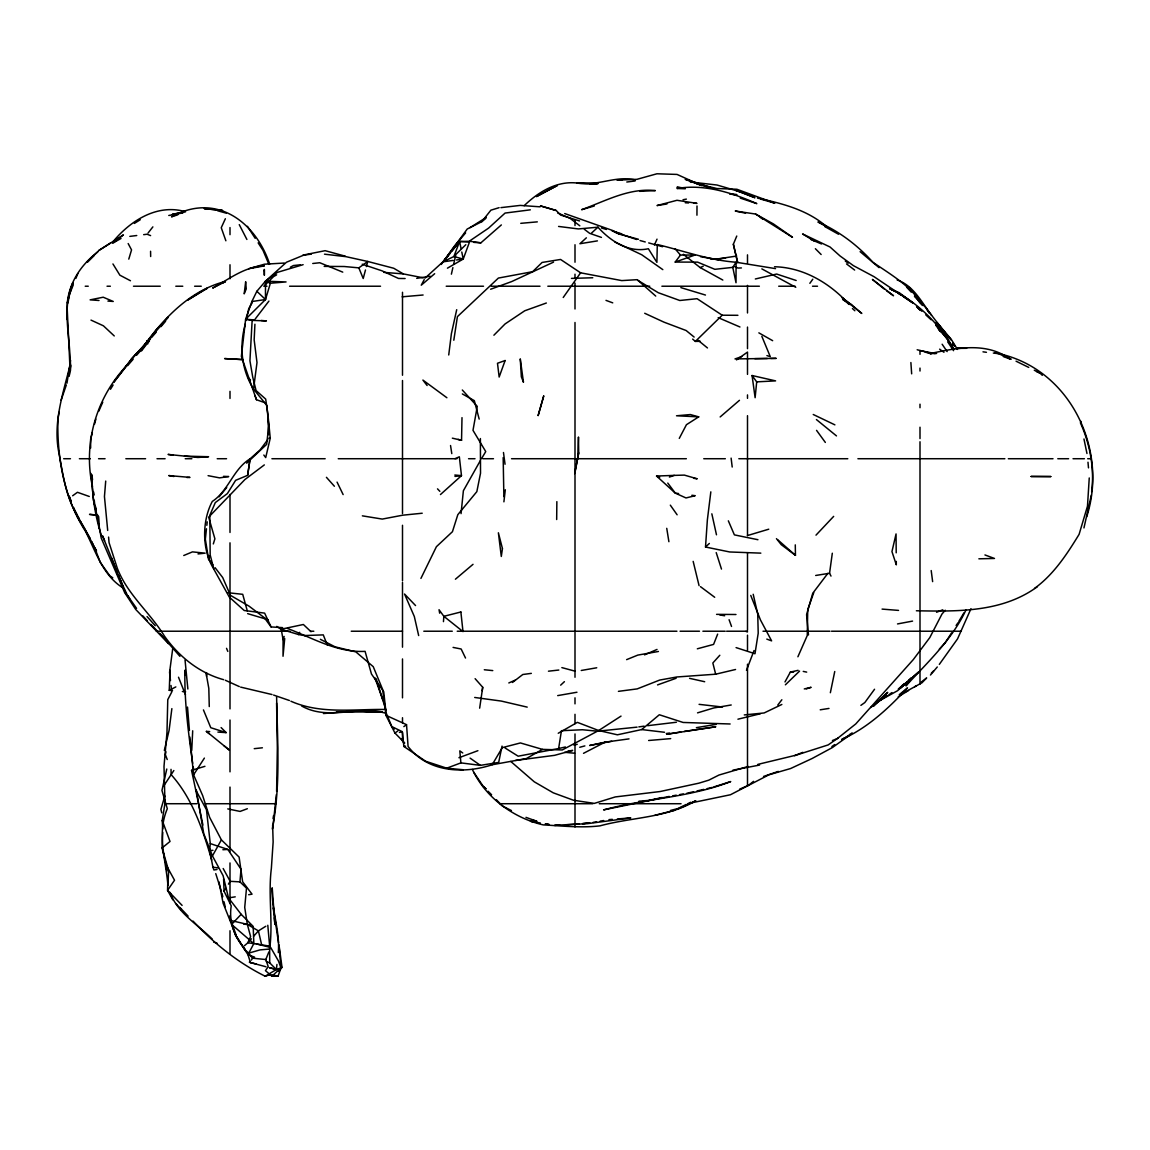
<?xml version="1.0" encoding="UTF-8"?>
<svg xmlns="http://www.w3.org/2000/svg" width="1150" height="1150" viewBox="0 0 1150 1150"><rect width="100%" height="100%" fill="white"/><g stroke="black" fill="none" stroke-linecap="round" stroke-linejoin="round"><path stroke-width="1.5" d="M245.281 949.339C234.586 937.566 228.692 921.811 231.222 905.855L224.077 891.221L223.603 879.003M281.232 629.28L283.087 639.688L283.029 656.262L284.711 638.538M67.103 319.527L67.246 302.896L72.896 282.814C59.714 312.843 73.657 345.072 69.187 376.136L70.739 364.579M162.725 828.949L162.236 820.424L164.968 803.333L164.004 766.36L166.98 732.334L167.771 699.646L171.738 692.041L171.019 685.486M556.672 519.527L556.859 501.644M697.001 206.008L696.943 215.194M206.569 676.372L206.626 672.865M452.353 438.164L461.552 440.292L461.998 417.637M57.931 419.232C56.911 457.815 64.213 498.065 85.287 530.998C95.795 551.181 102.566 575.388 123.151 587.995M167.828 879.836L167.555 890.33L172.816 899.846M577.817 456.838L578.464 437.014L578.723 452.884L574.727 473.498L578.723 452.884M105.714 481.074L104.449 496.527L107.698 530.452M172.529 690.604L169.251 690.316L170.028 670.321M182.103 905.395L167.555 890.33L174.527 880.224L166.189 865.073L162.064 847.981L162.754 832.399M191.748 750.447L192.697 730.782M264.543 402.572L256.45 399.726L241.371 356.385L245.626 319.24L252.138 320.39L249.938 360.812L252.741 377.171L256.076 390.554L265.679 399.079L267.979 414.992L270.25 438.193L265.707 457.585L263.824 455.041M254.926 324.243L254.164 339.868L256.996 362.581L253.532 389.059L266.843 405.433L268.741 425.974L266.656 444.36L246.689 463.148M70.409 370.947L70.768 365.714M760.826 553.136L729.704 551.971L705.511 547.012L707.365 519.944L710.829 491.855M443.454 621.633L443.857 616.314L439.041 609.73L439.659 613.194M276.345 794.636L272.823 827.957M276.618 791.315L277.337 748.018L276.589 703.053M244.361 945.803L247.854 942.799L250.614 936.56L247.336 924.356L244.72 907.393L246.502 888.145L239.947 881.863L241.011 869.184L227.844 849.433L210.278 843.597L206.454 809.715L195.701 789.878L191.547 770.371L204.93 766.317M217.005 869.501L213.914 869.989L212.951 867.229L209.659 850.54L210.278 843.597M479.651 708.17L482.713 687.269L475.108 678.673M1091.336 495.089L1083.947 527.936M1091.666 491.711C1094.57 468.323 1090.027 444.188 1080.396 422.798M756.7 381.857L755.119 397.713L752.071 375.518L775.589 380.88L756.7 381.857L752.071 375.518M461.049 513.633L463.378 490.748L480.326 460.632M206.468 528.784L205.347 539.206L208.567 559.259L212.908 564.88M206.842 525.32L207.216 521.841M276.949 964.462L276.374 969.536L265.19 976.221C237.877 962.694 213.857 943.244 193.042 921.107M278.3 952.588C280.14 931.198 271.587 910.038 272.047 888.418M448.73 354.976L451.389 333.687L456.708 309.695M172.816 647.867L169.567 672.376L170.473 680.57M171.868 708.616L169.093 730.351L164.335 750.418M831.004 576.092L829.553 573.261L832.312 553.222M482.209 690.747L482.713 687.269M282.613 627.627L271.069 626.937L264.629 613.122L244.202 610.492L229.339 597.137L213.857 569.221L210.177 554.918L209.803 515.329L215.309 502.579L227.384 493.566L235.606 480.341L247.624 475.338L250.096 458.821L260.058 449.966L267.806 439.588M453.804 340.228L457.412 316.638L498.381 278.07L532.637 271.688L542.081 262.459L560.567 259.454L580.606 272.809L621.747 280.6L636.769 279.694L658.317 292.732L679.794 300.495L697.072 298.698L722.2 315.215L737.912 315.301M272.291 828.977C280.844 785.45 277.366 740.816 276.618 696.857M504.979 747.931L518.176 756.197L558.627 748.521L561.444 730.71L582.446 729.747L595.844 731.041M66.944 383.238L70.624 360.511M67.174 308.013L70.121 370.889M68.008 302.953L69.374 294.529L73.284 284.855M58.219 417.493L59.081 412.289M273.039 818.613L273.556 815.594M505.31 489.756L503.901 501.831M247.624 475.338L250.096 458.821C233.019 469.257 228.606 490.791 212.304 501.429C201.882 520.706 201.882 550.016 213.641 568.732M70.581 362.954C63.566 392.466 52.656 421.748 58.866 452.741C63.135 475.166 65.924 498.899 79.048 518.219M502.047 746.106L498.669 762.436L480.369 765.354L460.891 762.881L446.746 768.186L425.644 761.242L403.88 746.465L402.313 731.673L391.819 726.613L385.997 712.54L383.726 691.696L371.464 674.015L365.082 651.36C337.209 652.812 312.685 638.006 287.471 628.461M830.357 692.731L834.742 671.514M245.353 323.883C239.128 345.834 241.313 369.538 253.532 389.059M246.114 320.476L248.774 308.574L252.296 302.608M166.779 769.034L161.949 790.438L167.311 808.723C156.572 833.664 165.945 860.042 167.943 885.629L168.633 870.679L162.768 850.267M451.389 274.174L452.884 267.591M453.632 264.299L455.889 254.438L465.808 244.706M165.988 751.798L165.341 754.63L167.239 759.532M67.275 302.824C69.446 281.937 81.391 264.471 97.736 251.936M1086.678 516.867C1108.931 448.04 1068.623 366.031 994.707 352.849M92.374 432.472L90.62 439.142L90.649 448.04M94.559 424.12L95.881 419.118M365.484 269.991L363.213 278.516L358.829 267.864L344.238 266.512L324.185 266.383M366.39 266.584L367.756 261.467L393.76 268.266L403.334 273.901L423.329 277.84M164.838 795.929L160.899 809.356L161.776 812.849M128.786 259.124L131.546 249.895L128.167 243.556M245.626 319.24L265.492 299.532L270.365 283.231L286.062 281.937L265.463 281.204L256.853 291.281L251.879 301.53L245.626 319.24L254.294 319.93M208.567 559.259L209.616 555.852M213.311 543.936L214.892 538.818L208.667 517.155L244.878 479.564L264.327 464.902M1080.598 422.596L1080.986 421.374M283.087 639.688L284.151 636.453M61.108 400.143L66.355 384.934M268.841 951.999L265.779 959.531L268.223 966.561L265.478 970.643L271.903 976.221L278.127 976.005L280.959 967.955L278.458 960.983L270.681 947.485L256.45 943.92M813.74 592.696L807.731 609.586L807.257 635.533L797.899 656.779M447.436 268.166L463.234 259.052L469.761 241.284L480.901 242.822L501.342 224.926M424.982 278.171L442.966 261.812L453.862 256.536L459.598 241.471L469.761 241.284M746.479 670.306L754.026 650.569M717.643 634.124L713.589 644.402L697.331 648.801M75.886 278.401L77.826 273.571M970.974 608.709L957.533 638.897L939.32 664.384M733.355 244.231L737.639 262.502L733.355 244.231L736.762 236.037M98.756 411.24L102.753 402.184M654.422 245.022L657.024 239.143M225.357 218.744L221.246 227.714L225.874 240.781M276.748 626.405L280.974 629.251L298.612 634.57L299.676 632.327M420.929 578.407L436.411 546.696L452.439 531.702L457.829 514.668L476.848 491.625L480.527 473.225L480.384 438.552M679.276 438.38L686.435 424.709L698.711 416.861L690.359 414.561L676.531 415.783L698.711 416.861M965.914 610.061C951.984 639.774 927.662 662.199 905.97 685.874L911.03 678.586M424.235 279.579L421.245 285.2L434.657 273.7M784.99 681.936L790.366 672.089L798.1 670.335M265.995 966.762L250.441 962.579L247.954 954.658L253.834 943.604L253.187 926.411L241.169 914.322L228.505 897.906L223.086 875.624L212.434 855.916L221.389 839.874L209.616 817.319L202.673 795.599L193.574 774.841L189.894 737.078M320.376 639.314L335.067 646.832L355.853 651.892L373.247 666.669L382.605 689.396L385.926 715.314L406.539 724.673L408.077 746.465C427.786 772.297 463.407 774.238 492.171 764.764L502.277 747.644L520.418 742.943L542.484 749.383L562.278 749.958L598.676 730.523L621.029 716.105M251.404 960.092L252.54 958.194L265.779 959.531M958.841 621.359L963.887 612.907M481.476 458.721L485.746 451.576L472.995 430.344L477.264 406.396L462.314 390.008M224.077 891.221L225.831 888.389M228.433 884.149L230.173 881.317L223.186 868.523M110.472 389.275L113.117 385.006M558.584 226.435L578.364 228.936L597.928 227.197C610.779 241.27 628.489 252.971 648.37 248.745L656.894 262.358L657.297 244.519C683.474 250.815 708.989 260.231 736.072 262.229L736.014 282.742L732.78 267.375L736.072 262.229L775.546 268.64M951.553 632.946L945.142 642.893L939.32 649.132M193.574 774.841L204.384 758.094M163.817 785.795L173.837 770.529M956.11 625.471L958.008 622.768M563.227 297.491L580.606 272.809M809.859 283.317L812.791 279.206M874.546 689.253L864.829 702.549L860.89 705.352M141.694 350.721L145.691 345.388M675.208 262.071L680.455 255.07L695.06 255.013L675.208 262.071L697.59 262.128L714.854 269.316L732.78 267.375M827.799 573.419L812.748 593.271L806.596 614.732L808.479 634.973M255.185 319.039L268.913 301.099M777.803 705.008L781.856 699.761M148.091 232.99L152.878 226.881M449.736 253.791L443.167 261.999L467.245 228.994L481.778 221.691L490.906 210.162L499.1 207.676M937.279 666.971L930.465 675.021M451.921 251.059L459.598 241.471L468.467 242.032M219.089 496.843L226.722 487.499M441.241 264.457L454.437 246.071L465.606 232.904M148.508 340.961L139.912 351.037C161.518 320.994 187.881 291.108 225.127 281.491M127.621 365.657L133.184 359.174M136.534 355.293L143.391 347.53M151.685 337.41L156.314 332.034M160.942 326.658L165.571 321.267M945.242 610.233L941.965 614.057L929.804 637.589L913.316 659.568L855.744 723.954L837.315 738.573L832.428 740.528M251.376 938.831L247.854 942.799L253 943.474M253.719 936.172L258.405 930.882L265.822 926.239M719.814 655.256L712.842 662.989L715.674 674.202L735.554 669.487M150.65 338.445L131.258 359.332L113.821 382.188L132.178 358.829L121.9 370.904C94.832 402.543 83.49 445.869 92.46 486.579M278.487 971.161L282.023 967.38L278.976 944.768M145.806 344.971L149.428 341.119M815.997 535.152L833.664 516.379M241.169 914.322L231.596 924.442L235.707 935.784L247.954 954.658L254.639 957.174M931.342 673.152L933.699 670.738M113.735 242.636L117.228 239.071M113.663 242.319L123.409 234.888L98.972 250.384L87.256 262.229L94.286 255.357M493.896 335.211L505.066 323.955L524.745 310.773L546.351 303.011M112.642 242.161C129.878 221.159 156.285 203.852 184.489 211.428M873.583 706.301L887.699 692.343L877.263 701.974L897.575 690.704L919.023 671.672L900.551 687.872L909.535 680.326L902.189 685.443M908.673 680.283L911.188 677.824M692.645 339.092L695.376 341.406L722.2 315.215M785.378 684.811L799.566 671.097M560.668 685.156L564.406 681.663M705.511 547.012L709.363 543.447M586.356 237.82L579.916 243.728L597.411 240.882M591.488 233.105L597.928 227.197M134.377 223.416L140.271 219.722M271.903 976.221L280.959 967.955M440.45 494.558L461.481 475.64L459.339 456.794L455.026 458.692M898.279 689.037L904.417 683.704M524.17 205.692C538.387 191.978 556.614 180.694 577.156 183.037C597.094 186.674 615.523 175.188 635.375 179.932M720.159 416.947L739.464 400.315M455.414 579.212L473.024 564.319M558.239 733.254L577.372 722.358L598.676 730.523L617.406 734.807L641.714 729.56L659.324 714.754L683.1 722.459L730.135 723.982M899.257 694.686L907.508 687.887C888.591 708.314 867.517 727.964 841.829 739.421M162.064 847.981L170.013 841.455L162.236 820.424M481.778 221.691L485.774 218.457M753.538 781.353L748.592 785.277L739.651 789.13M512.469 682.467L522.804 674.504L531.329 673.368M916.421 685.803L904.849 692.199M921.366 681.993L926.656 677.939L921.969 682.784L914.667 686.751M870.694 707.552L886.952 695.333M72.651 495.765L77.438 492.286L89.283 496.484M404.728 743.044L394.939 733.039L397.842 730.954M403.851 726.613L406.539 724.673M849.908 734.994L832.37 747.572L812.13 758.497L790.568 768.545L768.962 774.798L730.451 794.751L691.567 802.829M358.829 267.864L367.756 261.467L346.092 256.68L324.501 254.179M736.518 359.893L747.5 352.087L747.5 374.368M831.867 746.566L834.684 744.568M1034.511 588.412C1053.702 574.526 1066.913 554.271 1079.102 534.348L1087.483 506.158L1089.251 477.954M888.979 694.658L891.911 692.602M838.019 738.084L828.173 744.913L794.521 755.665M469.516 241.054L488.577 228.131L505.08 213.066L530.337 209.832M110.371 243.124L98.972 250.384M841.757 739.565L844.718 737.653M849.189 734.793L852.164 732.881M470.077 227.643L486.22 217.436M877.263 701.974L886.046 696.483M898.265 696.771L908.572 690.503M1037.401 586.673C1002.225 612.447 957.849 611.484 916.392 610.779M542.484 749.383L526.384 758.54L492.171 764.764M112.456 243.268L121.023 238.481M276.632 274.864L273.585 276.561L263.839 286.221L267.001 286.221M290.332 267.246L293.379 265.549L300.423 264.802M845.581 737.265L848.47 735.741M583.524 753.322L604.986 742.181L629.021 738.875M222.511 283.13L225.515 281.577M169.251 690.316L175.835 686.909M225.156 281.707L212.664 288.046C229.166 279.134 244.763 266.426 264.356 265.88L250.513 268.41M900.436 694.413L903.325 692.961M686.306 804.411L677.925 808.536L670.479 810.462M687.714 803.721L690.676 802.254M781.856 704.461L764.146 712.957L744.294 714.926M676.904 809.399L695.793 800.731C666.439 818.124 631.968 817.104 600.012 825.844C581.038 828.086 562.192 825.887 543.246 824.895C513.188 817.923 485.516 797.467 472.363 769.451M508.817 682.956L514.97 680.239M778.291 771.406L763.528 776.451M644.546 654.867L657.024 649.434M553.524 262.128L511.707 281.563L490.633 289.239M683.33 254.279L700.149 267.576L703.182 266.268M183.756 555.508L192.452 551.885L205.16 553.15L198.03 553.941M304.046 255.013L286.494 262.214L265.463 281.204L265.492 299.532L251.879 301.53M626.621 659.64L637.804 655.098L658.418 651.475M936.56 612.26L942.784 609.802M802.872 752.344L795.297 755.349L757.821 764.391M282.023 967.38L276.374 969.536L269.459 967.682L276.374 969.536L269.704 962.866L266.354 961.601M247.336 808.723L240.077 811.426L227.772 808.896M458.936 757.721L477.897 750.691M657.541 684.911L676.128 678.27M669.401 477.077L674.245 475.381L684.365 475.108L697.216 478.817L693.68 478.285M741.793 356.615L735.008 358.915L767.294 358.498M760.452 713.747L737.926 719.196M748.161 766.446L718.98 775.042L708.788 780.16L698.812 783.193L660.114 791.531L615.264 796.936L594.334 803.39L573.577 800.271L553.251 792.824L534.276 781.813L510.772 761.444M806.251 688.908L811.124 687.312L804.281 688.936M177.833 214.791L171.508 216.847C215.568 192.122 255.415 221.26 269.646 264.083M713.963 786.887L730.724 781.569C689.957 797.482 645.581 798.503 603.592 809.887L669.257 796.432M265.19 976.221L269.732 974.798M697.547 712.856L713.791 707.954L731.213 704.979M747.428 535.569L768.746 529.201M594.306 205.979L581.627 209.688C605.547 201.063 628.978 187.709 655.342 190.612L639.659 191.331M248.788 268.726L264.356 264.213L284.28 263.048M399.424 732.449L402.313 731.673M579.773 747.27L584.876 745.904M303.126 264.673L277.452 272.349L265.463 281.204L270.365 283.231M654.968 815.264L674.949 810.232M662.242 797.525L648.902 800.386L638.94 801.219M755.334 278.976L776.667 274.045L796.174 280.499M686.78 793.299L693.579 791.732M696.986 790.956L703.786 789.389M707.178 788.598L712.281 787.419M254.236 748.664L262.401 747.802M558.627 748.521L565.398 746.982M573.864 745.085L577.242 744.309M604.986 742.181L589.691 745.488L611.671 741.276M280.974 629.251L303.37 624.493L311.046 631.753M302.996 255.113L325.119 250.686L345.302 256.177M683.028 199.755L686.378 199.108M732.952 770.141L759.575 765.066M185.596 211.801L172.356 214.303L182.649 212.463M897.532 623.933L912.554 621.101M191.547 770.371L193.674 769.968L193.171 766.648M403.88 746.465L405.576 746.149M168.777 215.481L182.907 212.908M672.764 795.814L676.272 795.182M679.779 794.549L683.273 793.931M593.055 822.408L596.591 821.79M600.128 821.172L603.664 820.539M581.253 670.479L596.735 667.776M557.707 695.606L576.955 692.242M696.354 727.663L716.335 724.327M680.728 731.989L666.626 734.275L715.817 726.771L684.25 731.414M666.957 203.967L657.009 205.562L676.991 200.287L696.972 203.363L693.622 203.191M416.717 278.357L430.158 276.216M815.695 575.474L829.553 573.261M228.505 897.906L235.232 896.842M248.659 894.714L252.051 894.182L242.636 881.777L239.114 857.095L221.389 839.874M820.223 709.809L828.992 708.429M736.719 256.033L716.91 259.052L710.24 258.793M567.841 751.122L572.643 750.418L554.573 755.334L515.602 760.438M666.31 733.513L669.645 733.024M383.999 709.449C353.05 709.162 320.146 714.193 290.907 701.227M638.839 726.886L644.129 726.168M647.651 725.679L676.401 722.243M453.1 260.432L442.966 261.812L459.598 241.471L461.049 248.501M456.478 259.972L463.234 259.052L461.783 252.022M304.376 255.056L311.377 254.107M618.427 691.351L637.201 688.893L659.712 680.053L676.847 676.976L715.674 674.202M626.793 182.016L635.116 180.967M129.835 236.382L136.749 235.52M143.664 234.658L147.128 234.226L150.607 235.606M637.071 727.131L597.511 731.199M454.969 476.416L461.481 475.64L454.839 475.022M500.94 207.632L520.231 205.404L540.069 206.827M548.464 671.197L558.814 670.033M715.099 259.282L725.564 258.118M312.757 263.494L319.801 262.746L342.757 272.133M589.548 822.897L582.576 823.63L589.663 822.883M579.068 823.961L554.53 825.384L559.791 825.111M422.208 513.231L402.744 515.186L382.274 519.081L362.365 515.847M520.763 223.33L537.309 221.864M402.141 296.815L423.099 295.004M648.629 740.499L670.694 738.616M301.645 705.985C326.916 720.331 355.321 706.761 382.418 711.893L336.878 712.066M323.452 713.546L355.422 710.916L381.067 712.094L386.17 713.288M754.831 358.656L776.193 358.369L770.845 358.441M608.968 819.619L612.317 819.346M617.349 818.958L630.775 817.923L587.521 823.659L566.821 824.737M589.677 184.158L598.101 183.612M268.784 438.279L270.25 438.193M209.659 850.54L212.966 850.339M222.884 849.735L227.844 849.433M186.932 477.523L189.98 477.394L168.763 475.568L173.938 476.503M691.898 495.262L695.218 495.693L685.989 497.95L675.28 493.12L656.549 476.043L674.245 475.381M741.419 267.936L737.969 268.051L734.706 266.656M304.692 635.533L323.279 634.886L327.218 644.891M571.464 278.401L592.782 277.754M184.46 456.104L208.581 456.723L197.857 457.47L168.044 454.408L173.046 455.199M978.88 558.814L994.477 558.454L984.946 554.947M936.603 353.467L929.976 353.582C956.297 348.076 986.283 341.593 1009.959 359.001L1003.26 356.514M695.376 341.406L700.364 341.32M622.006 180.133L617.004 180.147L636.942 179.328L656.952 173.779L677.048 174.426L701.716 185.553M85.229 286.221L88.248 286.221M107.036 286.221L110.357 286.221M133.486 286.221L160.252 286.221M175.806 286.221L182.778 286.221M194.609 286.221L201.25 286.221M289.613 286.221L380.521 286.221M446.214 286.221L483.518 286.221M491.266 286.221L539.997 286.221M547.831 286.221L649.764 286.221M661.897 286.221L759.374 286.221M778.708 286.221L795.11 286.221M812.518 286.221L817.506 286.221M63.681 458.721L70.466 458.721M79.393 458.721L90.333 458.721M98.569 458.721L105.067 458.721M125.853 458.721L145.576 458.721M157.018 458.721L165.097 458.721M185.236 458.721L191.863 458.721M217.206 458.721L226.55 458.721M271.918 458.721L325.162 458.721M338.258 458.721L456.952 458.721M468.553 458.721L475.007 458.721M482.885 458.721L493.479 458.721M511.534 458.721L686.363 458.721M703.757 458.721L725.334 458.721M738.846 458.721L847.794 458.721M857.914 458.721L1004.856 458.721M1008.334 458.721L1052.997 458.721M1057.799 458.721L1068.594 458.721M1073.036 458.721L1084.407 458.721M1087.67 458.721L1089.984 458.721M156.285 631.221L289.843 631.221M310.471 631.221L313.806 631.221M351.253 631.221L402.5 631.221M423.804 631.221L452.266 631.221M457.226 631.221L676.919 631.221M680.081 631.221L699.473 631.221M702.894 631.221L725.219 631.221M726.628 631.221L747.5 631.221M763.011 631.221L806.481 631.221M808.134 631.221L829.898 631.221M831.479 631.221L961.371 631.221M164.896 803.721L196.938 803.721M205.261 803.721L276.014 803.721M499.934 803.721L592.868 803.721M599.251 803.721L681.059 803.721M790.366 672.089L793.629 672.089M278.127 976.005L269.402 974.711M716.579 614.359L735.971 614.503M405.116 278.53L398.504 278.458L382.088 270.854L362.221 264.213M690.302 181.973L717.011 185.021L740.039 191.748M252.138 320.39L266.412 320.893L261.223 320.476M685.299 188.787L676.962 188.485C704.619 183.813 731.774 192.682 756.829 203.622L740.241 198.088M223.531 476.33L228.678 476.56L219.592 477.868L208.092 475.669M243.8 924.197L250.7 924.701M361.718 711.16L381.067 712.094M685.271 202.774L688.62 202.946M336.504 711.807L341.55 712.08M230.173 881.317L239.947 881.863M243.167 359.662L224.624 358.57L243.182 359.605M209.084 733.585L206.382 731.386L209.688 731.587M217.911 732.09L226.147 732.607L221.102 727.562M473.8 242.377L480.901 242.822M99.015 300.481L90.117 299.863L103.212 297.217L113.246 301.458L107.913 301.084M730.25 194.192L736.92 194.666L730.034 194.134M383.698 272.349L403.334 273.901M882.079 609.098L898.538 610.406M96.327 514.956L89.528 514.381L97.951 515.315M182.361 691.495L185.624 691.797M564.679 752.301L574.598 753.221M446.746 768.186L463.206 769.753M484.294 669.76L492.775 670.594M685.299 188.068L676.962 187.234L682.065 187.924M227.398 592.667L242.722 594.32L247.322 611.024M993.327 353.064L998.502 353.654L1011.281 359.145M699.085 704.346L722.531 707.02M641.714 729.56L664.527 732.277M212.951 867.229L218.069 867.876M678.601 493.551L675.28 493.12L667.776 483.072M774.525 266.757C803.606 267.389 830.214 283.346 849.217 304.506L843.079 299.115M474.706 697.461L501.342 701.083L527.203 707.121M982.991 351.828L986.441 352.303M755.564 214.044L792.494 237.274L773.404 223.919L755.564 214.044L735.253 211.011L745.531 213.181M269.704 962.866L269.646 946.105L253.834 943.604L231.596 924.442L223.129 903.296L218.989 881.892M700.523 256.694L718.348 259.728M535.627 822.149L530.466 821.273L540.342 822.997M545.934 823.917L549.369 824.507M298.612 634.57L307.179 636.036M545.287 823.86L548.579 824.435M719.799 614.934L724.644 615.782M935.108 353.553L920 350.577L920 354.329M453.086 647.407L461.15 649.003L465.52 658.03M757.936 539.709L734.39 534.879L728.338 520.821M803.246 671.399L806.682 672.117M272.033 694.543L240.652 687.111M689.583 678.342L704.677 681.72M231.193 920.589L247.336 924.356L258.405 930.882L261.596 944.596M757.491 198.116C782.23 203.493 807.501 209.789 827.008 226.996L817.966 221.979C839.184 231.251 857.512 245.151 872.936 262.301C890.948 274.62 910.8 286.062 922.875 304.836L914.437 296.096L925.405 307.194L948.836 337.741L936.891 322.647M917.168 349.758L928.611 352.662M458.103 439.372L461.552 440.292M621.863 233.91L612.03 230.748L619.189 234.083L638.466 239.272M453.862 256.536L463.234 259.052M561.861 667.604L575.029 671.154M256.091 964.016L249.32 962.176L250.441 962.579M640.061 240.537L645.251 241.96M648.701 242.909L662.544 246.718M925.405 352.188L931.256 353.783M697.029 184.029L710.585 187.795M217.638 210.766L226.219 213.153M531.961 819.893L536.921 821.301L525.981 817.363M761.041 199.209L774.827 203.191L736.891 189.261L716.924 188.528L697.072 183.784L685.386 179.486M556.039 210.464L540.442 205.893L556.197 210.479L560.668 215.079L579.543 220.944M247.667 613.64L268.108 619.721M601.464 227.973L606.424 229.482M680.872 287.615L705.467 295.047M213.656 942.08L217.019 943.144M226.147 732.607L210.781 727.706L203.435 709.909M766.921 355.58L770.27 356.658L761.846 336.332M736.086 647.608L754.989 653.732L758.209 633.219L757.735 614.071L753.193 594.262M715.674 189.204L685.386 179.199M614.718 232.041L636.64 239.502M656.549 476.043L659.755 477.135M601.436 237.403L589.663 233.335L584.329 229.267M614.891 242.032L641.758 254.768L662.817 269.632M273.614 695.074L289.369 700.494M223.675 679.693C198.993 672.908 178.911 656.535 164.278 635.864C149.859 612.346 127.247 594.392 117.257 568.1L109.049 542.613L108.589 537.079M605.992 300.38L612.734 302.853M745.904 631.393L747.5 631.982M766.791 639.098L771.607 640.866L760.466 619.965L750.763 595.441M564.707 213.555L612.519 230.446L619.189 234.083M810.807 239.444L821.517 243.972M748.147 194.379L752.675 196.305M953.681 348.68C938.529 323.092 916.909 301.544 889.899 288.736L899.271 292.704L912.583 302.723L874.129 276.733L853.458 265.679L840.061 255.976L830.041 247.006L802.585 233.953L813.97 240.896M1016.068 361.201L1028.747 367.411M718.189 317.644L739.953 326.988M557.635 212.937L569.954 218.256L579.801 225.803M225.357 680.268L239.301 686.579M644.719 313.274L663.967 322.144L686.133 330.524L694.14 337.065M90.994 320.103L103.414 325.809L114.253 335.944M1036.567 371.536L1039.801 373.031M897.173 279.982C913.517 285.516 921.653 302.263 931.5 315.258M813.237 414.489L834.886 424.853M761.846 268.884L795.771 287.299M511.419 810.563L502.464 806.035L496.426 799.768M1034.281 370.228L1040.276 373.276M889.899 288.736L895.404 291.597M130.453 280.744L119.873 275.181L112.944 263.954M700.149 267.576L722.818 280.054M824.78 226.564L838.551 234.255M462.357 393.933L474.332 400.66L479.176 419.103M758.856 332.853L772.656 340.688M842.835 299.719L851.518 304.721L861.796 313.461L842.188 297.778L851.575 304.793M898.222 293.264L901.097 295.162M903.972 297.045L912.583 302.723M268.295 620.684L249.061 606.165L230.446 595.341L222.683 577.516L215.079 567.683M112.801 577.832L109.839 575.819L100.266 562.393L96.485 552.446M760.265 217.364L763.054 219.319M462.746 752.962L459.813 750.893L460.891 762.881M470.091 758.123L480.369 765.354M845.279 261.05L848.197 263.134M886.722 290.864L893.521 295.751L872.404 279.421L884.062 288.851M939.622 349.154L943.949 352.274M446.89 397.742L422.898 380.075L427.124 385.523M700.479 586.658L714.696 597.281M795.283 544.87L795.455 555.335L781.238 544.654L776.451 538.646M846.529 263.925L854.637 270.063M206.382 731.386L229.353 750.087L223.948 745.689M816.414 419.563L836.481 435.908M698.136 340.328L707.466 347.947M879.06 267.634L860.114 251.663M485.861 788.699L483.302 786.471L473.656 772.139M777.716 539.767L795.455 555.335M637.862 280.255L655.73 296.082M212.391 939.234C197.771 924.499 177.014 912.669 170.128 892.429M916.536 306.374L921.826 311.233M925.779 314.87L931.069 319.729M852.438 308.502L854.852 310.759M256.853 291.281L265.492 299.532M1040.304 373.362L1042.317 375.331M488.046 791.214L491.596 794.765M815.379 248.716L821.143 254.509M391.819 726.613L394.277 729.1M188.111 916.133L179.817 907.379M248.084 377.559L250.47 379.989M147.157 620.655L142.643 615.681M150.894 624.464L157.004 630.775M168.475 643.641L135.729 609.457L124.631 592.523L101.243 538.114L98.814 524.285M179.932 656.348L159.936 633.434M415.552 605.561L404.527 594.018L414.316 616.486L418.658 635.548M938.414 329.087L940.815 331.603L938.616 329.116M437.503 488.851L439.846 491.323M159.376 633.291L164.119 638.308M906.602 287.141L911.26 292.143M938.558 329.072L940.815 331.603M147.042 616.544L155.25 625.729M326.428 477.322L334.391 486.249M918.433 300.912L920.719 303.571M936.589 322.877L951.093 339.868L936.474 322.575M675.251 248.946L680.455 255.07M936.948 322.446L951.352 339.48L957.447 349.428M175.979 903.526L181.269 909.779M944.308 333.141L946.579 335.872M952.703 343.332L954.874 345.963L952.919 343.562M947.801 339.667L935.683 324.961L947.744 339.566L954.026 349.183M952.804 343.447L954.874 345.963M249.421 954.399L252.54 958.194M908.96 287.371L915.587 295.493M917.786 298.195L920 300.912M916.996 298.526L922.386 305.483M936.402 322.374L939.564 326.514M128.024 596.649L117.027 572.887M816.557 430.359L825.341 442.434M264.831 618.369L271.069 626.937M77.51 515.473L73.542 507.668L75.282 512.684L81.161 522.632M129.619 598.431L127.65 595.657L136.562 608.379M670.321 505.152L677.12 514.798M942.137 344.238L947.154 351.598M947.643 341.794L953.58 350.678M247.408 226.306L255.214 238.352M258.146 242.866L263.019 250.384L268.913 264.356M926.541 308.933L929.258 313.145M83.188 525.823L76.849 515.789L90.304 538.689M236.699 936.517L244.648 949.555L248.759 953.134L260.001 949.9L269.646 949.038C273.254 922.415 267.95 895.102 271.371 868.307L273.139 842.001L272.636 825.068M401.364 738.76L403.88 743.188M239.257 224.624L246.891 239.459M385.926 715.314L394.939 733.039M337.065 482.109L343.131 494.586M95.062 548.119L96.514 551.195L83.821 526.858M91.856 541.837L95.163 549.413M226.536 648.327L227.815 651.403M104.564 540.601L102.609 535.943L117.674 573.347M122.662 586.054L118.278 574.957L122.734 585.925M123.956 589.145L125.911 593.788L123.999 589.073M178.509 677.221L185.466 694.715M236.081 934.964L230 918.102M212.434 855.916L203.766 833.721L196.291 789.935M729.086 619.721L731.529 626.448M111.608 557.894L116.438 571.219M374.799 677.566L383.079 700.666M386.041 710.398L376.179 678.744M254.955 395.399L256.45 399.726M215.754 873.612L221.202 890.819M101.674 536.317C95.091 516.58 92.072 495.636 92 474.864L92.503 479.866M166.002 867.531L167.095 870.924M716.206 552.604L721.481 569.077M146.798 340.745L147.746 343.908M211.729 859.999C202.673 829.567 192.639 798.56 171.134 774.654L171.019 769.336M95.278 507.078L96.212 510.456M693.163 561.372L699.056 585.594M221.993 893.363L222.798 896.712M224.006 901.758L225.213 906.789M1083.961 438.984L1086.966 453.517M97.491 517.371L93.452 500.178L91.037 473.455M195.701 789.878L202.932 825.096M711.836 513.82L716.479 534.793M205.994 672.592L208.811 688.376L209.271 706.574M666.741 528.324L668.898 541.707M450.541 445.524L451.792 453.618M192.668 763.312C188.341 732.478 184.23 701.385 184.934 670.191L185.466 675.208M95.507 506.503L95.996 509.781M185.035 660.028L187.867 689.008M503.47 452.511L505.051 464.255M278.516 942.727L273.312 907.767L273.786 912.769M931.198 570.558L932.636 581.627M731.113 458.117L732.205 467.029M93.768 495.018L93.394 491.697L93.711 495.147M94.257 500.264L94.803 505.382M274.261 917.758L274.893 924.428L272.219 887.814M1087.986 462.228L1088.489 467.863M267.792 925.261L269.646 946.105M187.507 707.063L189.419 730.437M279.191 947.729L280.672 964.577M910.886 362.537L911.663 373.836M503.168 457.599L503.872 496.642M267.979 414.992L268.654 434.7M150.578 251.275L150.664 256.522M896.209 552.819L896.051 533.931L891.954 551.583L896.31 564.837L896.281 561.401M920 368.086L920 371.033M920 404.182L920 407.718M920 427.211L920 438.581M920 441.758L920 670.68M920 672.046L920 684.135M747.5 254.854L747.5 263.221M747.5 285.387L747.5 312.958M747.5 327.074L747.5 348.651M747.5 394.91L747.5 398.346M747.5 415.696L747.5 535.541M747.5 552.633L747.5 630.143M747.5 635.174L747.5 650.311M747.5 664.183L747.5 785.838M575 219.837L575 225.558M575 244.734L575 262.229M575 274.189L575 278.286M575 283.116L575 308.976M575 322.489L575 677.264M575 697.82L575 703.857M575 714.308L575 723.709M575 733.959L575 826.965M402.5 292.287L402.5 375.245M402.5 380.506L402.5 513.561M402.5 525.291L402.5 580.736M402.5 582.403L402.5 647.191M402.5 658.95L402.5 697.834M402.5 717.729L402.5 722.847M402.5 732.521L402.5 740.758M230 227.556L230 234.672M230 264.759L230 278.789M230 391.345L230 398.446M230 494.5L230 532.464M230 542.829L230 594.32M230 594.723L230 708.889M230 720.029L230 771.837M230 787.089L230 851.618M230 862.946L230 902.894M230 915.601L230 920.46M230 930.753L230 953.494M264.342 270.882L264.342 275.252L264.327 269.402L264.342 270.882M245.654 281.908L244.188 293.839L246.258 288.88L245.654 281.908M502.449 548.622L501.299 556.456L498.381 532.781L502.449 548.622M543.706 396.031L538.143 415.524L543.706 396.031M505.123 360.525L499.158 377.042L497.49 363.271L505.123 360.525M148.738 339.911L140.53 351.052L150.549 337.582L168.202 317.213L156.759 329.159L148.738 339.911M138.834 350.966L131.258 359.332L150.334 338.876L138.834 350.966M202.529 290.777L187.967 299.92L207.345 288.233L202.529 290.777M547.443 190.627L536.475 196.592L557.204 185.596L547.443 190.627M460.877 611.987L443.857 616.314L462.99 631.58L460.877 611.987M966.518 348.277L956.455 348.321L966.518 348.277M1050.784 476.56L1031.104 476.474L1050.784 476.56M597.109 183.626L577.185 183.094L597.109 183.626M222.482 210.436L204.398 208.667L222.482 210.436M743.648 193.186L735.598 190.253L754.917 197.728L743.648 193.186M485.702 788.785L483.302 786.471L485.674 788.842M920 309.896L917.111 307.021L920 309.911M523.437 382.131L521.352 376.812L520.26 358.886L523.437 382.131M71.013 501.041L69.115 496.067L70.969 501.055M98.857 527.979L98.44 516.293L98.843 527.965"/></g></svg>
